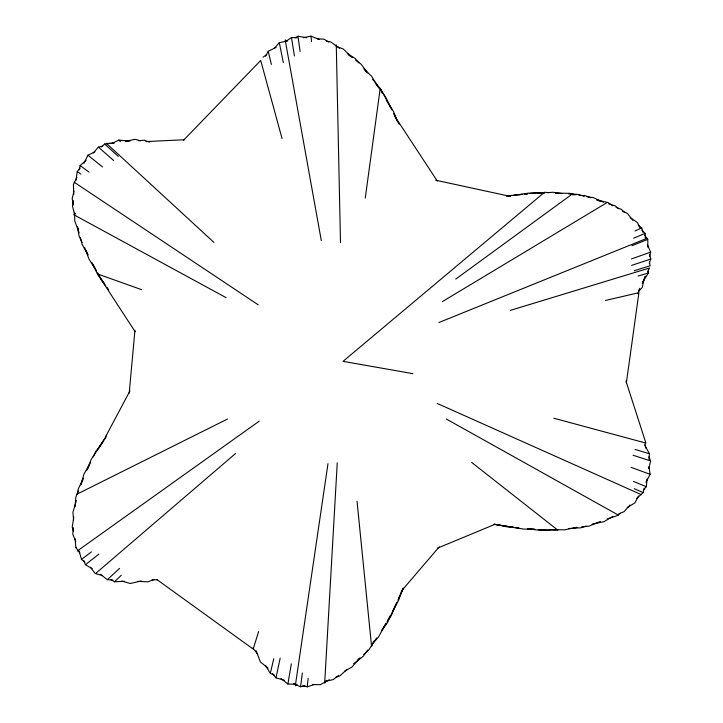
<?xml version="1.0" encoding="UTF-8"?>
<svg xmlns="http://www.w3.org/2000/svg" width="723" height="723" viewBox="0 0 723 723"><rect width="100%" height="100%" fill="white"/><g stroke="black" fill="none" stroke-linecap="round" stroke-linejoin="round"><path stroke-width="1.08" d="M337.252 462.792L324.681 683.136L326.633 680.388M73.339 527.7L72.797 534.261L75.743 541.364M75.065 506.922L75.879 497.081L78.382 490.953M129.2 393.158L134.939 330.339M643.353 490.058L646.326 486.733L647.058 479.042M648.956 459.268L649.48 453.773L644.591 444.961M302.901 685.612L307.203 686.85L308.143 678.373M293.511 683.624L300.56 686.751L302.359 672.977M73.249 200.515L72.49 206.091L74.695 214.812M75.987 180.452L77.207 171.532L80.126 168.17M365.278 197.994L380.208 88.378L382.458 93.538M626.38 382.81L638.915 292.707L605.494 300.452M327.989 463.66L295.3 685.883L296.981 684.383M73.8 517.026L72.228 527.022L73.466 531.333M77.46 493.71L78.165 489.272L83.317 478.165M295.716 684.184L287.89 684.03L291.324 663.895M284.6 680.352L275.987 677.876L280.172 658.129M274.36 675.165L270.33 673.375L273.746 658.716M636.601 498.49L643.163 492.58L644.193 488.215M648.829 468.567L650.628 460.931L648.893 456.809M644.762 276.764L642.205 287.474L638.418 291.604M649.634 256.403L650.664 252.119L647.492 244.998M73.981 191.107L72.183 198.563L73.385 205.061M79.132 169.788L80.163 165.522L86.082 160.325M76.313 500.605L72.933 512.273L73.574 519.991M80.904 484.69L83.976 474.08L90.61 462.422M258.653 631.486L253.167 649.055L157.135 579.719M637.939 293.845L639.105 290.673M649.263 263.226L650.817 259.006L649.561 254.722M402.991 588.386L398.382 600.777L393.014 610.564M80.877 484.826L82.955 479.71M86.706 470.519L91.288 459.277L103.579 440.849M397.026 602.205L391.306 615.517L387.031 622.051M397.903 600.162L402.738 588.902M373.8 641.193L371.559 646.362L357.035 501.283M87.537 469.082L89.408 465.052M93.159 456.981L95.499 451.929L105.965 437.27M396.321 603.479L387.275 622.937L381.428 631.043M398.698 598.355L403.461 588.115M638.77 290.375L639.747 288.341M642.196 283.253L645.621 276.132M647.582 272.065L649.543 267.998L510.33 310.393M76.927 177.397L73.412 184.455L73.791 194.478M83.949 163.271L87.971 155.201L94.939 151.785M105.748 436.394L130.023 390.809M638.545 496.014L634.839 502.91L627.148 507.6M645.937 482.232L650.167 474.351L648.902 466.706M386.037 623.289L378.527 636.99L371.866 644.518M387.645 620.352L390.33 615.463M265.513 56.159L268.215 51.315L276.159 47.293M98.355 448.82L106.543 435.499M642.973 281.609L648.395 273.032L648.332 269.67M376.629 637.939L368.676 650.085L363.714 654.523M382.133 629.525L385.802 623.922M367.79 649.959L363.244 656.267L353.547 663.813M439.295 546.778L401.247 591.233M93.276 153.023L98.391 147.131L102.72 146.209M274.18 48.495L279.322 42.675L286.968 41.103M360.027 657.912L351.893 667.121L344.979 670.962M629.995 505.006L624.066 511.658L618.915 513.782M183.561 140.217L260.696 60.479L282.051 138.509M110.646 579.512L114.523 581.789L121.319 575.228M107.402 579.647L119.575 568.377M620.198 513.267L617.74 515.481L607.239 518.997M347.167 669.317L339.729 675.969L335.526 677.379M357.921 659.701L359.584 658.219M101.319 146.977L104.699 144.004L106.896 143.796M95.526 573.574L235.59 453.475M83.751 560.659L85.441 564.717L98.807 554.17M338.554 675.472L333.267 679.593L325.63 681.265M91.423 551.884L81.509 559.394L84.953 562.096M455.788 279.06L572.688 193.746M77.289 550.971L259.259 421.129M79.828 552.932L75.834 547.564L76.24 547.293M266.751 54.559L263.1 57.162M285.992 41.31L291.486 37.524L297.108 37.813M75.563 213.43L73.665 214.65L226.1 297.668M612.724 516.394L604.067 521.663L592.047 524.166M442.268 301.672L607.329 202.413M329.191 679.737L320.316 684.681L312.49 684.518M295.002 37.723L297.984 36.213L306.706 37.723M76.746 494.288L227.438 419.06M111.866 143.488L118.843 140.081L129.914 141.22M634.966 230.944L641.717 227.926L642.973 232.21M633.601 238.219L645.043 233.366L645.72 237.686M437.587 548.106L494.46 524.546M600.37 521.455L589.037 526.145L581.31 526.959M438.906 322.53L647.139 238.229L644.979 237.569M631.956 245.73L647.763 239.403L644.374 235.074M154.171 579.385L147.872 581.879L137.741 581.337M631.468 258.933L650.664 252.119M586.226 526.037L580.976 527.799L568.721 528.531M307.203 686.85L314.55 684.392M631.613 265.395L650.817 259.006M634.17 270.745L650.094 265.784L649.426 261.464M638.102 276.005L648.395 273.032M141.193 580.985L130.221 583.506L121.717 581.075M300.56 686.751L304.916 685.793M125.413 141.374L135.138 139.304L140.497 140.795M576.755 527.347L564.735 529.842L551.342 529.588M303.344 37.723L310.989 36.15L319.331 39.476M507.709 195.906L522.078 194.36M508.206 196.231L510.42 195.888M512.634 195.544L528.106 193.168L543.759 193.213M506.769 196.358L510.067 195.933M513.366 195.517L515.571 195.237M518.87 194.812L522.169 194.397M524.365 194.116L527.663 193.701M529.86 193.421L536.457 192.58L544.274 192.914M555.924 529.634L548.197 530.447L538.337 529.607M573.583 527.772L576.9 527.429M110.185 143.479L113.484 143.163M138.717 140.732L144.202 140.208L149.498 142.133M525.386 194.144L527.591 193.99M537.532 193.321L544.157 192.869M547.465 192.652L552.987 192.273L561.744 193.439M550.89 529.598L539.747 530.266L527.564 528.847M114.523 581.789L124.446 581.301M152.011 579.963L157.524 579.692M114.397 143.064L106.507 143.443L213.936 242.413M145.974 141.572L184.32 139.765M556.059 193.249L569.471 193.285L575.924 194.839M534.595 529.281L523.434 529.064L509.281 526.696M568.838 193.972L577.776 194.36L584.175 196.331M317.343 38.852L324.085 39.196L328.811 42.124M112.969 580.009L107.347 579.701L100.452 574.288M548.956 192.661L544.518 192.282L343.036 361.346L412.914 373.664M555.607 193.222L557.831 193.412M572.245 194.641L574.469 194.83M578.906 195.21L585.558 195.77L590.827 197.768M518.608 527.907L507.645 526.968L494.613 524.265M529.57 528.856L535.047 529.326M552.273 529.57L557.867 530.176L471.595 462.377M513.158 527.175L494.469 524.437M515.372 527.438L518.698 527.826M586.922 196.792L593.493 197.668L603.47 202.286M494.026 524.148L507.103 526.335M326.335 41.112L330.7 41.862L339.629 48.405M435.815 180.244L510.23 196.376M596.348 199.774L608.17 202.63L612.761 205.757M553.845 418.237L645.91 443.072L625.937 381.039M102.567 575.607L95.12 573.484L90.465 567.23M649.48 453.773L635.083 449.426M608.73 203.868L615.137 205.838L618.563 208.685M633.095 455.255L650.628 460.931M141.6 289.652L97.56 273.972L135.102 331.676M631.007 467.302L650.167 474.351M597.144 200.154L600.307 201.346M616.104 207.329L621.373 209.318L624.527 212.526M337.054 46.552L343.308 49.047L352.209 57.596M633.493 481.428L646.326 486.733M634.225 488.676L643.163 492.58M437.144 403.407L641.527 494.749M622.422 211.08L627.401 213.393L632.833 220.325M446.362 419.051L618.246 515.047M85.441 564.717L92.228 568.703M347.7 53.827L355.264 58.509L358.861 62.838M74.026 182.115L258.228 304.844M630.185 217.614L637.514 222.612L639.783 227.7M77.207 171.532L80.84 174.126M287.004 41.202L285.169 39.882L321.31 240.651M348.549 54.948L350.339 56.258M355.689 60.181L361.048 64.103L367.682 72.969M80.163 165.522L89.019 172.119M268.106 668.151L260.37 661.943L256.078 650.592M281.003 678.508L287.89 684.03M87.971 155.201L102.512 166.959M638.282 225.079L641.717 227.926M98.391 147.131L113.656 160.497M104.699 144.004L118.292 156.403M364.347 69.263L371.631 76.267L378.12 86.715M118.843 140.081L120.398 141.618M641.888 230.158L645.043 233.366M363.895 68.902L366.778 72.363M372.535 79.295L381.166 89.679L390.438 107.438M105.829 285.883L101.78 280.66L97.533 272.788M252.86 647.971L257.623 654.125M272.589 673.475L275.987 677.876M375.653 83.597L379.638 88.911M381.627 91.568L385.612 96.891L391.821 109.824M104.492 283.524L97.225 273.583L91.857 262.548M397.894 120.994L437.307 181.102M95.635 269.498L89.037 259.186L84.69 247.582M107.013 287.293L108.812 290.104M386.38 100.018L393.466 111.414L397.659 121.618M265.675 665.784L270.33 673.375M87.971 255.074L82.124 244.247L80.47 237.704M93.285 264.907L96.466 270.818M393.529 113.357L399.195 124.202M82.115 242.494L79.187 236.475L77.388 226.724M86.01 250.51L87.962 254.523M394.207 114.794L397.551 121.762M79.159 232.806L74.812 221.193L74.469 212.291M79.033 550.754L81.509 559.394M77.994 227.899L78.545 230.077M268.215 51.315L271.387 64.437M279.322 42.675L283.299 62.558M645.106 443.777L645.829 448.143M291.486 37.524L294.424 55.987M297.984 36.213L300.099 51.487M310.989 36.15L311.514 41.482M75.111 538.743L75.834 547.564M336.267 44.844L340.497 242.512M647.763 239.403L647.916 247.248"/></g></svg>
